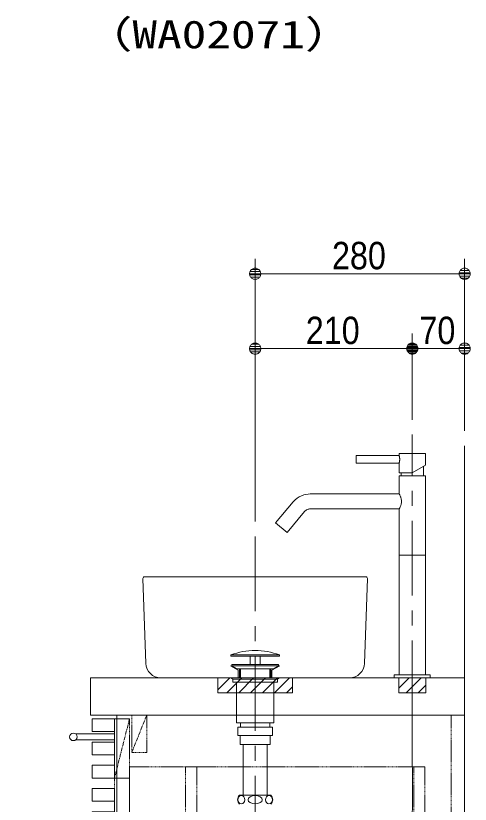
# Model space of a CAD drawing. Units: millimetres, scale not verified. Extents: x -6062 to 6062, y -3045 to 3045.
# Drawn here: x -3588 to -2980, y -1619 to -565 of the extents above; entities that cross this region are included whole.
import ezdxf
from ezdxf.enums import TextEntityAlignment as Align

# ---------------------------------------------------------------- set-up
doc = ezdxf.new("R2010")
doc.units = ezdxf.units.MM
doc.header["$LTSCALE"] = 20
doc.linetypes.add('CHAIN1', pattern=[8, 5, -1, 1, -1])
doc.linetypes.add('DASHED1', pattern=[1.8, 1.2, -0.6])
for name, color, linetype, lineweight in [('0-0_1図面枠', 7, 'Continuous', 9), ('0-1_2寸法-1', 7, 'Continuous', 9), ('0-2_0', 7, 'Continuous', 9), ('0-3_5ボウル・キャビネット', 7, 'Continuous', 9), ('0-4_4給排水', 7, 'Continuous', 9)]:
    doc.layers.add(name, color=color, linetype=linetype, lineweight=lineweight)
doc.styles.add('ＭＳ ゴシック', font='')
doc.styles.add('ＭＳ Ｐゴシック', font='')
doc.styles.get('ＭＳ ゴシック').set_extended_font_data('MS Gothic')
doc.styles.get('ＭＳ Ｐゴシック').set_extended_font_data('MS PGothic')

# ---------------------------------------------------------------- blocks, each defined once
blk = doc.blocks.new('_Dot')
at = {"layer": '0-2_0'}
for p, q in [((-10, 0), (-20, 0)), ((9.78, 2), (-9.78, 2)), ((7.99, 6), (-7.99, 6)), ((9.16, -3.98), (-9.16, -3.98)), ((6, -7.98), (-6, -7.98))]:
    blk.add_line(p, q, dxfattribs=at)
for points in [[(10, 0), (9.92, 1.25), (9.69, 2.49), (9.3, 3.68), (8.76, 4.82), (8.09, 5.88), (7.29, 6.85), (6.37, 7.71), (5.36, 8.44), (4.26, 9.05), (3.09, 9.51), (1.87, 9.82), (0.63, 9.98), (-0.63, 9.98), (-1.87, 9.82), (-3.09, 9.51), (-4.26, 9.05), (-5.36, 8.44), (-6.37, 7.71), (-7.29, 6.85), (-8.09, 5.88), (-8.76, 4.82), (-9.3, 3.68), (-9.69, 2.49), (-9.92, 1.25), (-10, 0), (0, 0)], [(-10, 0), (-9.92, -1.25), (-9.69, -2.49), (-9.3, -3.68), (-8.76, -4.82), (-8.09, -5.88), (-7.29, -6.85), (-6.37, -7.71), (-5.36, -8.44), (-4.26, -9.05), (-3.09, -9.51), (-1.87, -9.82), (-0.63, -9.98), (0.63, -9.98), (1.87, -9.82), (3.09, -9.51), (4.26, -9.05), (5.36, -8.44), (6.37, -7.71), (7.29, -6.85), (8.09, -5.88), (8.76, -4.82), (9.3, -3.68), (9.69, -2.49), (9.92, -1.25), (10, 0), (0, 0)]]:
    blk.add_lwpolyline(points, close=True, dxfattribs=at)
blk = doc.blocks.new('グループ-34')
at = {"layer": '0-3_5ボウル・キャビネット', "linetype": 'CHAIN1'}
for p, q in [((-32960, -30100), (-33360, -31680)), ((-32500, -30000), (-32900, -31000)), ((-32960, -33200), (-33360, -34780)), ((-32900, -35480), (-32580, -34280)), ((-32960, -35060), (-33360, -36640)), ((-32960, -38160), (-33360, -39740))]:
    blk.add_line(p, q, dxfattribs=at)
at = {"layer": '0-3_5ボウル・キャビネット', "linetype": 'DASHED1'}
blk.add_line((-24360, -30000), (-24360, -39500), dxfattribs=at)
at = {"layer": '0-3_5ボウル・キャビネット'}
for points in [[(-34000, -29000), (-24000, -29000), (-24000, -30000), (-34000, -30000)], [(-33960, -30100), (-33360, -30100), (-33360, -30440), (-33960, -30440)], [(-33300, -30000), (-24000, -30000), (-24000, -39800), (-33300, -39800)], [(-33960, -30720), (-33360, -30720), (-33360, -31060), (-33960, -31060)], [(-33960, -31340), (-33360, -31340), (-33360, -31680), (-33960, -31680)], [(-33960, -31960), (-33360, -31960), (-33360, -32300), (-33960, -32300)], [(-33960, -32580), (-33360, -32580), (-33360, -32920), (-33960, -32920)], [(-33960, -33200), (-33360, -33200), (-33360, -33540), (-33960, -33540)], [(-33960, -33820), (-33360, -33820), (-33360, -34160), (-33960, -34160)], [(-33960, -34440), (-33360, -34440), (-33360, -34780), (-33960, -34780)], [(-33960, -35060), (-33360, -35060), (-33360, -35400), (-33960, -35400)], [(-33960, -35680), (-33360, -35680), (-33360, -36020), (-33960, -36020)], [(-33960, -36300), (-33360, -36300), (-33360, -36640), (-33960, -36640)], [(-33960, -36920), (-33360, -36920), (-33360, -37260), (-33960, -37260)], [(-33960, -37540), (-33360, -37540), (-33360, -37880), (-33960, -37880)], [(-33960, -38160), (-33360, -38160), (-33360, -38500), (-33960, -38500)], [(-33960, -38780), (-33360, -38780), (-33360, -39120), (-33960, -39120)], [(-33960, -39400), (-33360, -39400), (-33360, -39740), (-33960, -39740)], [(-32650, -39800), (-31950, -39800), (-31950, -42800), (-32650, -42800)], [(-24950, -39800), (-24250, -39800), (-24250, -42800), (-24950, -42800)]]:
    blk.add_lwpolyline(points, close=True, dxfattribs=at)
at = {"layer": '0-3_5ボウル・キャビネット', "linetype": 'DASHED1'}
for points in [[(-33360, -30100), (-32960, -30100), (-32960, -34780), (-33360, -34780)], [(-33360, -30100), (-32960, -30100), (-32960, -31680), (-33360, -31680)], [(-32900, -30000), (-32500, -30000), (-32500, -31000), (-32900, -31000)], [(-32960, -31380), (-25060, -31380), (-25060, -34080), (-32960, -34080)], [(-31460, -31380), (-31160, -31380), (-31160, -34080), (-31460, -34080)], [(-25360, -31380), (-25060, -31380), (-25060, -34080), (-25360, -34080)], [(-33360, -33200), (-32960, -33200), (-32960, -34780), (-33360, -34780)], [(-32900, -34280), (-32580, -34280), (-32580, -35480), (-32900, -35480)], [(-33360, -35060), (-32960, -35060), (-32960, -39740), (-33360, -39740)], [(-33360, -35060), (-32960, -35060), (-32960, -36640), (-33360, -36640)], [(-32960, -36340), (-25060, -36340), (-25060, -39040), (-32960, -39040)], [(-28460, -36340), (-28160, -36340), (-28160, -39040), (-28460, -39040)], [(-25360, -36340), (-25060, -36340), (-25060, -39040), (-25360, -39040)], [(-33360, -38160), (-32960, -38160), (-32960, -39740), (-33360, -39740)]]:
    blk.add_lwpolyline(points, close=True, dxfattribs=at)
at = {"layer": '0-3_5ボウル・キャビネット'}
for points in [[(-34400, -30500), (-33360, -30500), (-33360, -30660), (-34400, -30660)], [(-34400, -35460), (-33360, -35460), (-33360, -35620), (-34400, -35620)]]:
    blk.add_lwpolyline(points, dxfattribs=at)
at = {"layer": '0-3_5ボウル・キャビネット', "linetype": 'DASHED1'}
blk.add_lwpolyline([(-24000, -39500), (-32900, -39500), (-32900, -39800)], dxfattribs=at)
at = {"layer": '0-3_5ボウル・キャビネット'}
for centre in [(-34460, -30580), (-34460, -35540)]:
    blk.add_circle(centre, 100, dxfattribs=at)
blk = doc.blocks.new('グループ-35')
at = {"layer": '0-3_5ボウル・キャビネット'}
blk.add_lwpolyline([(-36000, -42800), (-24000, -42800), (-24000, -22800)], dxfattribs=at)
blk.add_blockref('グループ-34', (0, 0), dxfattribs=at)

msp = doc.modelspace()

# ---------------------------------------------------------------- linework, layer by layer
at = {"layer": '0-1_2寸法-1'}
for p, q in [((-3267.5, -990), (-3267.5, -890)), ((-2987.5, -990), (-2987.5, -890)), ((-3252.49, -910), (-3002.51, -910)), ((-3267.5, -1241), (-3267.5, -990)), ((-3057.5, -1105), (-3057.5, -990)), ((-3057.5, -1105), (-3057.5, -990)), ((-2987.5, -1120), (-2987.5, -990)), ((-3072.51, -1010), (-3252.49, -1010)), ((-3042.49, -1010), (-3002.51, -1010))]:
    msp.add_line(p, q, dxfattribs=at)
at = {"layer": '0-3_5ボウル・キャビネット'}
for p, q in [((-3417.5, -1317.07), (-3413.65, -1430.68)), ((-3119.5, -1315), (-3415.5, -1315)), ((-3121.35, -1430.68), (-3117.5, -1317.07)), ((-3317.5, -1466), (-3301.5, -1450)), ((-3305.5, -1470), (-3285.5, -1450)), ((-3289.5, -1470), (-3269.5, -1450)), ((-3273.5, -1470), (-3253.5, -1450)), ((-3257.5, -1470), (-3237.5, -1450)), ((-3241.5, -1470), (-3221.5, -1450)), ((-3075.5, -1464), (-3061.5, -1450)), ((-3065.5, -1470), (-3045.5, -1450)), ((-3225.5, -1470), (-3217.5, -1462)), ((-3049.5, -1470), (-3039.5, -1460))]:
    msp.add_line(p, q, dxfattribs=at)
at = {"layer": '0-3_5ボウル・キャビネット', "linetype": 'DASHED1'}
msp.add_lwpolyline([(-3300.39, -1434), (-3290, -1440), (-3290, -1450), (-3245, -1450), (-3245, -1440), (-3234.61, -1434)], dxfattribs=at)
at = {"layer": '0-3_5ボウル・キャビネット'}
msp.add_lwpolyline([(-3393.67, -1450), (-3267.5, -1450), (-3141.33, -1450)], dxfattribs=at)
for points in [[(-3217.5, -1470), (-3217.5, -1450), (-3317.5, -1450), (-3317.5, -1470)], [(-3039.5, -1470), (-3039.5, -1450), (-3075.5, -1450), (-3075.5, -1470)]]:
    msp.add_lwpolyline(points, close=True, dxfattribs=at)
at = {"layer": '0-3_5ボウル・キャビネット', "linetype": 'DASHED1'}
for points in [[(-3217.5, -1470), (-3217.5, -1450), (-3317.5, -1450), (-3317.5, -1470)], [(-3039.5, -1470), (-3039.5, -1450), (-3075.5, -1450), (-3075.5, -1470)]]:
    msp.add_lwpolyline(points, close=True, dxfattribs=at)
at = {"layer": '0-3_5ボウル・キャビネット'}
for centre, radius, start, end in [((-3415.5, -1317), 2, 135.96917, 181.93833), ((-3415.5, -1317), 2, 90, 135.96917), ((-3119.5, -1317), 2, 44.03083, 90), ((-3119.5, -1317), 2, 358.06167, 44.03083), ((-3393.67, -1430), 20, 181.93833, 270), ((-3141.33, -1430), 20, 270, 358.06167)]:
    msp.add_arc(centre, radius, start, end, dxfattribs=at)
at = {"layer": '0-4_4給排水', "linetype": 'CHAIN1'}
for p, q in [((-3057.5, -1500), (-3057.5, -1125)), ((-3267.5, -1261), (-3267.5, -1761))]:
    msp.add_line(p, q, dxfattribs=at)
at = {"layer": '0-4_4給排水'}
for p, q in [((-3042.5, -1167.34), (-3042.5, -1180)), ((-3072.5, -1176), (-3072.5, -1180)), ((-3040, -1286), (-3075, -1286)), ((-3288.5, -1438), (-3288.5, -1450)), ((-3287, -1438), (-3287, -1450)), ((-3248, -1438), (-3248, -1450)), ((-3246.5, -1438), (-3246.5, -1450)), ((-3246.51, -1607), (-3288.49, -1607))]:
    msp.add_line(p, q, dxfattribs=at)
for points in [[(-3132.5, -1153), (-3132.5, -1163), (-3075, -1163), (-3075, -1176), (-3057.5, -1176), (-3040.01, -1165.9), (-3040, -1150), (-3075, -1150), (-3075, -1153)], [(-3075, -1446), (-3040, -1446), (-3040, -1180), (-3075, -1180), (-3075, -1204.29), (-3193.81, -1204.29), (-3196.76, -1204.43), (-3199.69, -1204.87), (-3202.56, -1205.59), (-3205.34, -1206.59), (-3208.46, -1208.11), (-3211.39, -1209.98), (-3214.16, -1212.25), (-3216.7, -1214.9), (-3216.79, -1215), (-3240.16, -1242.86), (-3224.84, -1255.71), (-3201.47, -1227.86), (-3200.65, -1226.99), (-3199.73, -1226.23), (-3198.72, -1225.58), (-3197.65, -1225.06), (-3196.72, -1224.72), (-3195.77, -1224.48), (-3194.79, -1224.33), (-3193.81, -1224.29), (-3075, -1224.29)], [(-3300, -1419.5), (-3235, -1419.5), (-3235, -1421), (-3300, -1421)], [(-3274, -1421), (-3261, -1421), (-3261, -1432), (-3274, -1432)], [(-3298.5, -1432), (-3236.5, -1432), (-3236.5, -1434), (-3298.5, -1434)], [(-3291.5, -1438), (-3298.5, -1434), (-3236.5, -1434), (-3243.5, -1438)], [(-3297.5, -1452), (-3300, -1450), (-3235, -1450), (-3237.5, -1452)], [(-3297.5, -1452), (-3237.5, -1452), (-3237.5, -1456), (-3297.5, -1456)], [(-3033.5, -1450), (-3081.5, -1450), (-3081.5, -1446), (-3033.5, -1446)], [(-3292.5, -1456), (-3242.5, -1456), (-3242.5, -1510), (-3292.5, -1510)], [(-3290.5, -1516), (-3244.5, -1516), (-3244.5, -1527), (-3290.5, -1527)], [(-3287, -1510), (-3248, -1510), (-3248, -1516), (-3287, -1516)], [(-3287.5, -1527), (-3247.5, -1527), (-3247.5, -1539), (-3287.5, -1539)], [(-3283.5, -1539), (-3251.5, -1539), (-3251.5, -1607), (-3283.5, -1607)]]:
    msp.add_lwpolyline(points, close=True, dxfattribs=at)
for points in [[(-3075, -1163), (-3074.99, -1162.98), (-3074.97, -1162.91), (-3074.94, -1162.79), (-3074.9, -1162.63), (-3074.84, -1162.43), (-3074.78, -1162.18), (-3074.72, -1161.89), (-3074.65, -1161.57), (-3074.58, -1161.21), (-3074.51, -1160.82), (-3074.44, -1160.4), (-3074.38, -1159.95), (-3074.34, -1159.49), (-3074.3, -1159), (-3074.28, -1158.51), (-3074.27, -1158), (-3074.28, -1157.52), (-3074.3, -1157.04), (-3074.33, -1156.57), (-3074.38, -1156.11), (-3074.43, -1155.67), (-3074.49, -1155.25), (-3074.56, -1154.86), (-3074.63, -1154.5), (-3074.7, -1154.16), (-3074.77, -1153.87), (-3074.84, -1153.61), (-3074.89, -1153.4), (-3074.94, -1153.22), (-3074.97, -1153.1), (-3074.99, -1153.03), (-3075, -1153)], [(-3075, -1224.29), (-3074.97, -1224.24), (-3074.89, -1224.09), (-3074.75, -1223.85), (-3074.57, -1223.51), (-3074.35, -1223.1), (-3074.09, -1222.6), (-3073.81, -1222.02), (-3073.52, -1221.38), (-3073.22, -1220.67), (-3072.92, -1219.9), (-3072.64, -1219.08), (-3072.39, -1218.2), (-3072.17, -1217.28), (-3072, -1216.32), (-3071.9, -1215.33), (-3071.86, -1214.33), (-3071.89, -1213.33), (-3071.99, -1212.34), (-3072.15, -1211.38), (-3072.36, -1210.46), (-3072.61, -1209.58), (-3072.89, -1208.76), (-3073.18, -1207.99), (-3073.48, -1207.27), (-3073.78, -1206.62), (-3074.06, -1206.04), (-3074.32, -1205.52), (-3074.55, -1205.09), (-3074.74, -1204.75), (-3074.88, -1204.49), (-3074.97, -1204.34), (-3075, -1204.29)]]:
    msp.add_lwpolyline(points, dxfattribs=at)
at = {"layer": '0-4_4給排水', "linetype": 'CHAIN1'}
msp.add_lwpolyline([(-3057.5, -1563.18), (-3057.5, -1555.08), (-3057.5, -1532.96), (-3057.5, -1450)], dxfattribs=at)
at = {"layer": '0-4_4給排水'}
for centre, radius, start, end in [((-3267.5, -1504.52), 91.02, 69.08018, 110.91982), ((-3282.58, -1612.98), 8.41, 134.66665, 180.15554), ((-3252.42, -1612.98), 8.41, 359.84446, 45.33335), ((-3282.58, -1612.98), 8.41, 180.1498, 225.63883), ((-3252.42, -1612.98), 8.41, 314.36117, 359.8502)]:
    msp.add_arc(centre, radius, start, end, dxfattribs=at)
at = {"layer": '0-4_4給排水', "linetype": 'CHAIN1'}
msp.add_arc((-4410.92, -1597.15), 1353.84, 358.44033, 1.43785, dxfattribs=at)
at = {"layer": '0-4_4給排水'}
for centre, major_axis, ratio in [((-3286, -1613), (0, 5.5), 0.863636), ((-3267.5, -1613), (9.5, 0), 0.578947), ((-3249, -1613), (0, 5.5), 0.863636)]:
    msp.add_ellipse(centre, major_axis=major_axis, ratio=ratio, dxfattribs=at)

# ---------------------------------------------------------------- block references
at = {"layer": '0-1_2寸法-1', "xscale": 0.7503418, "yscale": 0.7503418, "rotation": 180}
for p in [(-3267.5, -910), (-3267.5, -1010), (-3057.5, -1010)]:
    msp.add_blockref('_Dot', p, dxfattribs=at)
at = {"layer": '0-1_2寸法-1', "xscale": 0.7503418, "yscale": 0.7503418}
for p in [(-2987.5, -910), (-3057.5, -1010), (-2987.5, -1010)]:
    msp.add_blockref('_Dot', p, dxfattribs=at)
at = {"layer": '0-3_5ボウル・キャビネット', "xscale": 0.05, "yscale": 0.05}
msp.add_blockref('グループ-35', (-1787.5, 0), dxfattribs=at)

# ---------------------------------------------------------------- texts
at = {"layer": '0-0_1図面枠', "style": 'ＭＳ ゴシック', "width": 1.3}
msp.add_text('（WA02071）', height=37.24, dxfattribs=at).set_placement((-3497.59, -619.73), align=Align.BOTTOM_LEFT)
at = {"layer": '0-1_2寸法-1', "style": 'ＭＳ Ｐゴシック', "width": 0.9}
for s, p in [('280', (-3164.78, -914.96)), ('210', (-3199.78, -1014.96)), ('70', (-3047.87, -1014.96))]:
    msp.add_text(s, height=36.66, dxfattribs=at).set_placement(p, align=Align.BOTTOM_LEFT)

doc.saveas('drawing.dxf')
